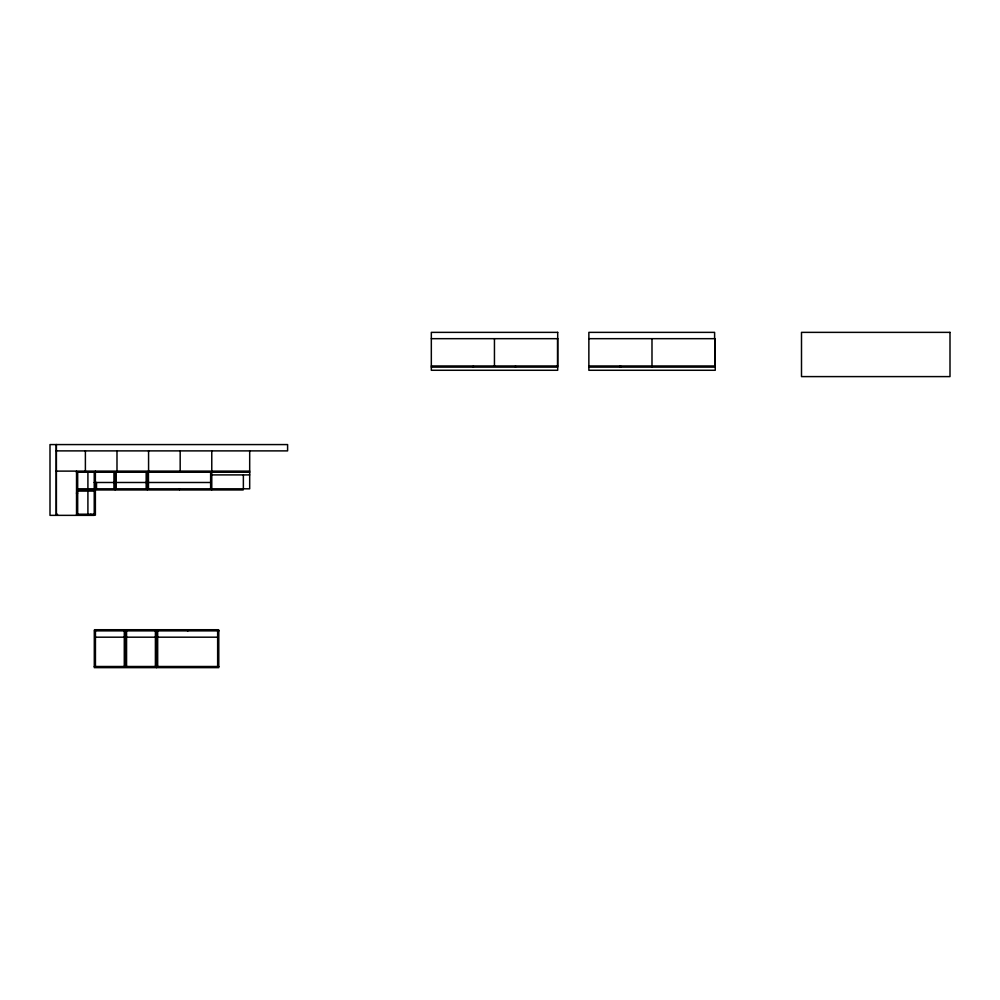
<?xml version="1.0" encoding="UTF-8"?>
<svg xmlns="http://www.w3.org/2000/svg" width="1000" height="1000" viewBox="0 0 1000 1000"><rect width="100%" height="100%" fill="white"/><g stroke="black" fill="none" stroke-linecap="round" stroke-linejoin="round"><path stroke-width="1.5" d="M431.325 338.675L557.7 338.675M588.862 338.675L715.113 338.675L715.113 367.113L588.862 367.113M431.325 365.975L557.575 365.975M588.862 365.975L715.113 365.975M431.325 367.113L557.575 367.113L557.575 338.675M56.325 450.887L287.6 450.887L287.6 444.575L50 444.575L50 515.35L94.237 515.35L94.237 471.95M56.325 471.112L249.688 471.112M76.537 472.25L85.2 472.25L85.2 471.112M249.688 472.25L85.388 472.25L85.388 450.887M76.537 472.438L77.675 472.438L77.675 493.038L76.537 493.038M211.775 474.9L249.688 474.9M94.237 482.488L113.95 482.488M116.225 482.488L146.175 482.488M148.45 482.488L210.637 482.488M77.55 488.812L249.688 488.812L249.688 450.887M77.55 489.95L94.237 489.95M94.237 490.513L95.375 490.513L95.375 515.163L94.237 515.163M77.55 491.087L94.237 491.087M76.537 493.225L77.675 493.225L77.675 515.163L76.537 515.163M77.55 514.212L94.237 514.212M95.438 637.188L124.288 637.188M126.562 637.188L155.4 637.188M157.675 637.188L217.65 637.188M94.3 666.5L218.787 666.5M715.238 338.675L715.238 370.275L588.862 370.275L588.862 332.362L714.613 332.362L714.613 338.675M651.988 338.675L651.988 365.975M651.8 365.975L651.8 367.113M620.612 365.975L620.612 367.113M620.237 365.975L620.237 367.113M589.05 365.975L589.05 367.113M515.487 365.975L515.487 367.113M494.45 338.675L494.45 365.975M473.4 365.975L473.4 367.113M243.363 475.163L243.363 488.812M243.175 488.812L243.175 489.95L211.962 489.95L211.962 488.812M218.625 630.862L218.625 629.725L187.85 629.725L187.85 630.862M217.65 630.862L217.65 666.5M211.775 450.887L211.775 488.812M211.588 488.812L211.588 489.95L179.737 489.95L179.737 488.812M210.637 472.125L210.637 488.812M187.5 630.862L187.5 629.725L156.738 629.725L156.738 630.862M180.175 450.887L180.175 472.25M179.35 488.812L179.35 489.95L147.5 489.95L147.5 488.812M157.675 630.862L157.675 666.5M156.537 630.862L156.537 667.638M156.375 630.862L156.375 629.725L125.612 629.725L125.612 630.862M155.4 630.862L155.4 666.5M148.575 450.887L148.575 472.25M148.45 472.125L148.45 488.812M147.312 472.125L147.312 488.812M147.125 488.812L147.125 489.95L115.275 489.95L115.275 488.812M146.175 472.125L146.175 488.812M126.562 630.862L126.562 666.5M125.425 630.862L125.425 666.5M125.225 630.862L125.225 629.725L94.488 629.725L94.488 630.862M124.288 630.862L124.288 666.5M116.988 450.887L116.988 472.25M116.225 472.125L116.225 488.812M115.087 472.125L115.087 488.812M114.9 488.812L114.9 489.95L95.938 489.95L95.938 488.812M113.95 472.125L113.95 488.812M96.512 482.488L96.512 488.812M95.375 471.2L95.375 488.812M95.438 630.862L95.438 666.5M90.825 514.212L90.825 515.35M87.912 471.95L87.912 488.812M87.912 491.087L87.912 514.212M76.537 471.112L76.537 515.35M57.462 514.212L57.462 515.35M56.325 444.575L56.325 515.35L56.325 444.575M557.7 332.362L431.325 332.362L431.325 370.275L557.7 370.275L557.7 332.362M950 332.362L801.5 332.362L801.5 376.6L950 376.6L950 332.362M218.787 630.862L94.3 630.862L94.3 667.638L218.787 667.638L218.787 630.862"/></g></svg>
